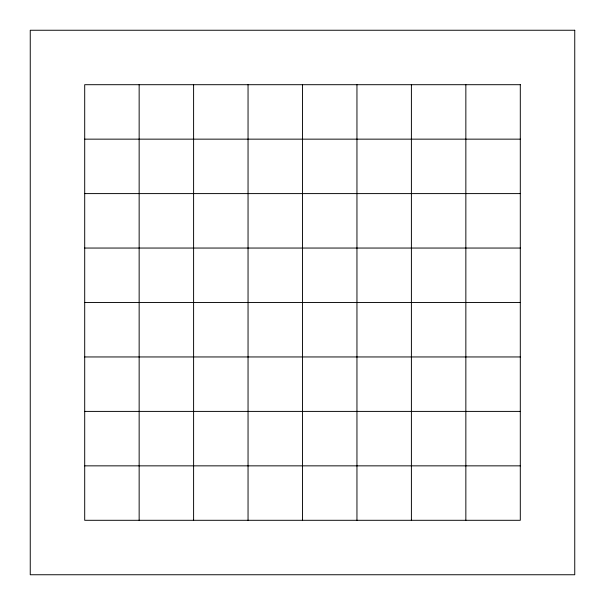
<?xml version="1.0" encoding="UTF-8"?>
<svg xmlns="http://www.w3.org/2000/svg" width="605" height="605" viewBox="0 0 605 605"><rect width="100%" height="100%" fill="white"/><g stroke="black" fill="none" stroke-linecap="round" stroke-linejoin="round"><path stroke-width="0.91" d="M84.7 139.15L520.3 139.15M84.7 193.6L520.3 193.6M84.7 248.05L520.3 248.05M84.7 302.5L520.3 302.5M84.7 356.95L520.3 356.95M84.7 411.4L520.3 411.4M84.7 465.85L520.3 465.85M465.85 84.7L465.85 520.3M411.4 84.7L411.4 520.3M356.95 84.7L356.95 520.3M302.5 84.7L302.5 520.3M248.05 84.7L248.05 520.3M193.6 84.7L193.6 520.3M139.15 84.7L139.15 520.3M574.75 30.25L30.25 30.25L30.25 574.75L574.75 574.75L574.75 30.25M520.3 84.7L84.7 84.7L84.7 520.3L520.3 520.3L520.3 84.7"/></g></svg>
